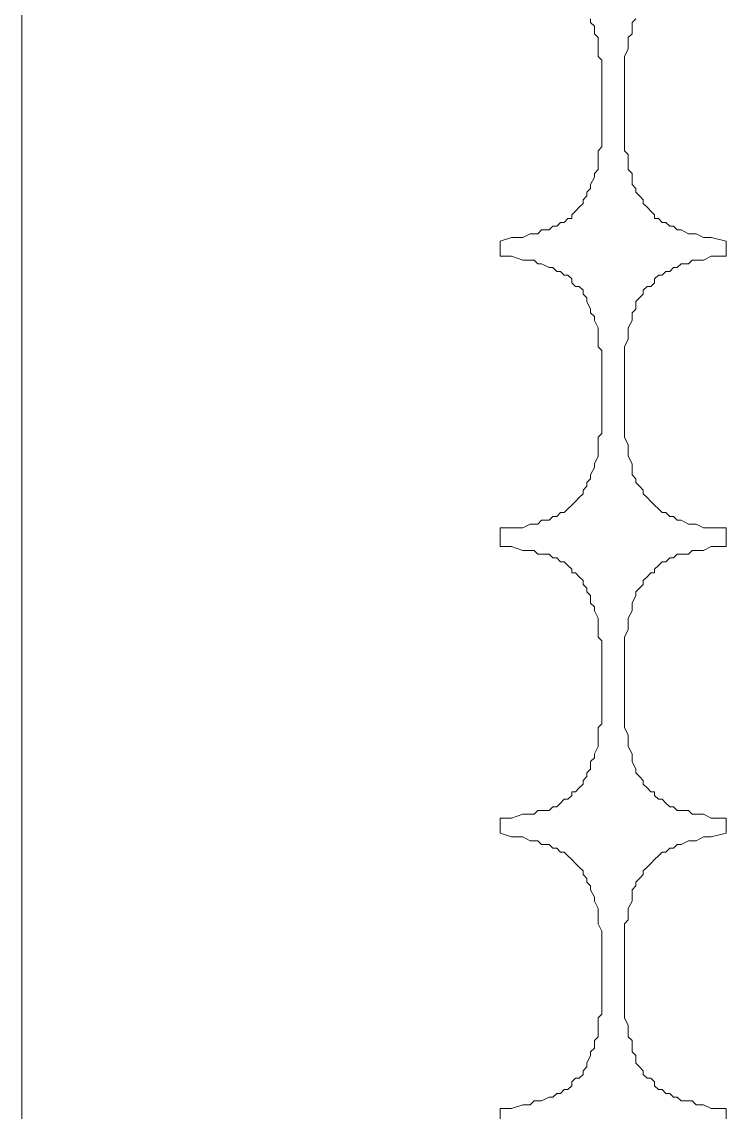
# Model space of a CAD drawing. Extents: x -66030 to 95157, y -13132 to 45879.
# Drawn here: x 20019 to 20750, y 26474 to 27603 of the extents above; entities that cross this region are included whole.
import ezdxf

# ---------------------------------------------------------------- set-up
doc = ezdxf.new("R2010")
doc.units = 0
doc.header["$LTSCALE"] = 100
doc.header["$MEASUREMENT"] = 0
doc.layers.get('0').update_dxf_attribs({"linetype": 'CONTINUOUS'})

msp = doc.modelspace()

# ---------------------------------------------------------------- linework, layer by layer
at = {"lineweight": 0}
for points in [[(20019.4, 26442.4), (20019.4, 26504.9), (20019.4, 27012.6), (20019.4, 27043.9), (20019.4, 27043.9), (20019.4, 27075.1), (20019.4, 27582.9), (20019.4, 27645.4)], [(20515.5, 26461.9), (20515.5, 26477.5), (20527.2, 26477.5), (20538.9, 26481.4), (20546.7, 26481.4), (20550.7, 26485.3), (20554.6, 26485.3), (20558.5, 26485.3), (20566.3, 26489.2), (20570.2, 26489.2), (20574.1, 26493.1), (20578, 26493.1), (20581.9, 26497), (20585.8, 26497), (20589.7, 26501), (20589.7, 26504.9), (20593.6, 26508.8), (20597.5, 26508.8), (20601.4, 26512.7), (20601.4, 26516.6), (20605.3, 26520.5), (20605.3, 26524.4), (20609.2, 26532.2), (20609.2, 26536.1), (20613.2, 26540), (20613.2, 26547.8), (20617.1, 26551.7), (20617.1, 26559.5), (20617.1, 26563.4), (20617.1, 26571.3), (20621, 26575.2), (20621, 26661.1), (20617.1, 26668.9), (20617.1, 26672.8), (20617.1, 26680.6), (20617.1, 26684.5), (20613.2, 26692.3), (20613.2, 26696.3), (20609.2, 26704.1), (20609.2, 26708), (20605.3, 26711.9), (20605.3, 26715.8), (20601.4, 26719.7), (20601.4, 26723.6), (20597.5, 26727.5), (20593.6, 26731.4), (20589.7, 26735.3), (20589.7, 26735.3), (20585.8, 26739.2), (20581.9, 26743.1), (20578, 26743.1), (20574.1, 26747), (20570.2, 26747), (20566.3, 26750.9), (20558.5, 26750.9), (20554.6, 26754.8), (20550.7, 26754.8), (20546.7, 26754.8), (20538.9, 26758.7), (20527.2, 26758.7), (20515.5, 26762.7), (20515.5, 26778.3), (20527.2, 26778.3), (20538.9, 26782.2), (20546.7, 26782.2), (20550.7, 26782.2), (20554.6, 26786.1), (20558.5, 26786.1), (20566.3, 26786.1), (20570.2, 26790), (20574.1, 26790), (20578, 26793.9), (20581.9, 26797.8), (20585.8, 26797.8), (20589.7, 26801.7), (20589.7, 26805.6), (20593.6, 26805.6), (20597.5, 26809.5), (20601.4, 26813.4), (20601.4, 26817.3), (20605.3, 26821.2), (20605.3, 26825.1), (20609.2, 26829.1), (20609.2, 26836.9), (20613.2, 26840.8), (20613.2, 26844.7), (20617.1, 26852.5), (20617.1, 26856.4), (20617.1, 26864.2), (20617.1, 26872), (20621, 26875.9), (20621, 26961.9), (20617.1, 26965.8), (20617.1, 26973.6), (20617.1, 26981.4), (20617.1, 26985.3), (20613.2, 26993.1), (20613.2, 26997), (20609.2, 27000.9), (20609.2, 27008.7), (20605.3, 27012.6), (20605.3, 27016.5), (20601.4, 27020.4), (20601.4, 27024.4), (20597.5, 27028.3), (20593.6, 27032.2), (20589.7, 27032.2), (20589.7, 27036.1), (20585.8, 27040), (20581.9, 27043.9), (20578, 27043.9), (20574.1, 27047.8), (20570.2, 27047.8), (20566.3, 27051.7), (20558.5, 27051.7), (20554.6, 27051.7), (20550.7, 27055.6), (20546.7, 27055.6), (20538.9, 27055.6), (20527.2, 27059.5), (20515.5, 27059.5), (20515.5, 27079), (20527.2, 27079), (20538.9, 27079), (20546.7, 27082.9), (20550.7, 27082.9), (20554.6, 27082.9), (20558.5, 27086.8), (20566.3, 27086.8), (20570.2, 27090.8), (20574.1, 27090.8), (20578, 27094.7), (20581.9, 27094.7), (20585.8, 27098.6), (20589.7, 27102.5), (20589.7, 27102.5), (20593.6, 27106.4), (20597.5, 27110.3), (20601.4, 27114.2), (20601.4, 27118.1), (20605.3, 27122), (20605.3, 27125.9), (20609.2, 27129.8), (20609.2, 27133.7), (20613.2, 27141.5), (20613.2, 27145.4), (20617.1, 27153.2), (20617.1, 27157.2), (20617.1, 27165), (20617.1, 27172.8), (20621, 27176.7), (20621, 27262.6), (20617.1, 27266.5), (20617.1, 27274.3), (20617.1, 27278.2), (20617.1, 27286.1), (20613.2, 27293.9), (20613.2, 27297.8), (20609.2, 27301.7), (20609.2, 27305.6), (20605.3, 27313.4), (20605.3, 27317.3), (20601.4, 27321.2), (20601.4, 27325.1), (20597.5, 27329), (20593.6, 27329), (20589.7, 27332.9), (20589.7, 27336.8), (20585.8, 27340.7), (20581.9, 27340.7), (20578, 27344.6), (20574.1, 27344.6), (20570.2, 27348.5), (20566.3, 27348.5), (20558.5, 27352.5), (20554.6, 27352.5), (20550.7, 27356.4), (20546.7, 27356.4), (20538.9, 27356.4), (20527.2, 27360.3), (20515.5, 27360.3), (20515.5, 27375.9), (20527.2, 27379.8), (20538.9, 27379.8), (20546.7, 27383.7), (20550.7, 27383.7), (20554.6, 27383.7), (20558.5, 27387.6), (20566.3, 27387.6), (20570.2, 27391.5), (20574.1, 27391.5), (20578, 27395.4), (20581.9, 27395.4), (20585.8, 27399.3), (20589.7, 27399.3), (20589.7, 27403.2), (20593.6, 27407.1), (20597.5, 27411), (20601.4, 27414.9), (20601.4, 27418.9), (20605.3, 27422.8), (20605.3, 27426.7), (20609.2, 27430.6), (20609.2, 27434.5), (20613.2, 27442.3), (20613.2, 27446.2), (20617.1, 27450.1), (20617.1, 27457.9), (20617.1, 27465.7), (20617.1, 27469.6), (20621, 27473.5), (20621, 27563.4), (20617.1, 27567.3), (20617.1, 27575.1), (20617.1, 27579), (20617.1, 27586.8), (20613.2, 27590.7), (20613.2, 27598.5), (20609.2, 27602.4), (20609.2, 27606.3)], [(20515.5, 26461.9), (20515.5, 26477.5), (20527.2, 26477.5), (20538.9, 26481.4), (20546.7, 26481.4), (20550.7, 26485.3), (20554.6, 26485.3), (20558.5, 26485.3), (20566.3, 26489.2), (20570.2, 26489.2), (20574.1, 26493.1), (20578, 26493.1), (20581.9, 26497), (20585.8, 26497), (20589.7, 26501), (20589.7, 26504.9), (20593.6, 26508.8), (20597.5, 26508.8), (20601.4, 26512.7), (20601.4, 26516.6), (20605.3, 26520.5), (20605.3, 26524.4), (20609.2, 26532.2), (20609.2, 26536.1), (20613.2, 26540), (20613.2, 26547.8), (20617.1, 26551.7), (20617.1, 26559.5), (20617.1, 26563.4), (20617.1, 26571.3), (20621, 26575.2), (20621, 26661.1), (20617.1, 26668.9), (20617.1, 26672.8), (20617.1, 26680.6), (20617.1, 26684.5), (20613.2, 26692.3), (20613.2, 26696.3), (20609.2, 26704.1), (20609.2, 26708), (20605.3, 26711.9), (20605.3, 26715.8), (20601.4, 26719.7), (20601.4, 26723.6), (20597.5, 26727.5), (20593.6, 26731.4), (20589.7, 26735.3), (20589.7, 26735.3), (20585.8, 26739.2), (20581.9, 26743.1), (20578, 26743.1), (20574.1, 26747), (20570.2, 26747), (20566.3, 26750.9), (20558.5, 26750.9), (20554.6, 26754.8), (20550.7, 26754.8), (20546.7, 26754.8), (20538.9, 26758.7), (20527.2, 26758.7), (20515.5, 26762.7), (20515.5, 26778.3), (20527.2, 26778.3), (20538.9, 26782.2), (20546.7, 26782.2), (20550.7, 26782.2), (20554.6, 26786.1), (20558.5, 26786.1), (20566.3, 26786.1), (20570.2, 26790), (20574.1, 26790), (20578, 26793.9), (20581.9, 26797.8), (20585.8, 26797.8), (20589.7, 26801.7), (20589.7, 26805.6), (20593.6, 26805.6), (20597.5, 26809.5), (20601.4, 26813.4), (20601.4, 26817.3), (20605.3, 26821.2), (20605.3, 26825.1), (20609.2, 26829.1), (20609.2, 26836.9), (20613.2, 26840.8), (20613.2, 26844.7), (20617.1, 26852.5), (20617.1, 26856.4), (20617.1, 26864.2), (20617.1, 26872), (20621, 26875.9), (20621, 26961.9), (20617.1, 26965.8), (20617.1, 26973.6), (20617.1, 26981.4), (20617.1, 26985.3), (20613.2, 26993.1), (20613.2, 26997), (20609.2, 27000.9), (20609.2, 27008.7), (20605.3, 27012.6), (20605.3, 27016.5), (20601.4, 27020.4), (20601.4, 27024.4), (20597.5, 27028.3), (20593.6, 27032.2), (20589.7, 27032.2), (20589.7, 27036.1), (20585.8, 27040), (20581.9, 27043.9), (20578, 27043.9), (20574.1, 27047.8), (20570.2, 27047.8), (20566.3, 27051.7), (20558.5, 27051.7), (20554.6, 27051.7), (20550.7, 27055.6), (20546.7, 27055.6), (20538.9, 27055.6), (20527.2, 27059.5), (20515.5, 27059.5), (20515.5, 27079), (20527.2, 27079), (20538.9, 27079), (20546.7, 27082.9), (20550.7, 27082.9), (20554.6, 27082.9), (20558.5, 27086.8), (20566.3, 27086.8), (20570.2, 27090.8), (20574.1, 27090.8), (20578, 27094.7), (20581.9, 27094.7), (20585.8, 27098.6), (20589.7, 27102.5), (20589.7, 27102.5), (20593.6, 27106.4), (20597.5, 27110.3), (20601.4, 27114.2), (20601.4, 27118.1), (20605.3, 27122), (20605.3, 27125.9), (20609.2, 27129.8), (20609.2, 27133.7), (20613.2, 27141.5), (20613.2, 27145.4), (20617.1, 27153.2), (20617.1, 27157.2), (20617.1, 27165), (20617.1, 27172.8), (20621, 27176.7), (20621, 27262.6), (20617.1, 27266.5), (20617.1, 27274.3), (20617.1, 27278.2), (20617.1, 27286.1), (20613.2, 27293.9), (20613.2, 27297.8), (20609.2, 27301.7), (20609.2, 27305.6), (20605.3, 27313.4), (20605.3, 27317.3), (20601.4, 27321.2), (20601.4, 27325.1), (20597.5, 27329), (20593.6, 27329), (20589.7, 27332.9), (20589.7, 27336.8), (20585.8, 27340.7), (20581.9, 27340.7), (20578, 27344.6), (20574.1, 27344.6), (20570.2, 27348.5), (20566.3, 27348.5), (20558.5, 27352.5), (20554.6, 27352.5), (20550.7, 27356.4), (20546.7, 27356.4), (20538.9, 27356.4), (20527.2, 27360.3), (20515.5, 27360.3), (20515.5, 27375.9), (20527.2, 27379.8), (20538.9, 27379.8), (20546.7, 27383.7), (20550.7, 27383.7), (20554.6, 27383.7), (20558.5, 27387.6), (20566.3, 27387.6), (20570.2, 27391.5), (20574.1, 27391.5), (20578, 27395.4), (20581.9, 27395.4), (20585.8, 27399.3), (20589.7, 27399.3), (20589.7, 27403.2), (20593.6, 27407.1), (20597.5, 27411), (20601.4, 27414.9), (20601.4, 27418.9), (20605.3, 27422.8), (20605.3, 27426.7), (20609.2, 27430.6), (20609.2, 27434.5), (20613.2, 27442.3), (20613.2, 27446.2), (20617.1, 27450.1), (20617.1, 27457.9), (20617.1, 27465.7), (20617.1, 27469.6), (20621, 27473.5), (20621, 27563.4), (20617.1, 27567.3), (20617.1, 27575.1), (20617.1, 27579), (20617.1, 27586.8), (20613.2, 27590.7), (20613.2, 27598.5), (20609.2, 27602.4), (20609.2, 27606.3)], [(20656.1, 27606.3), (20652.2, 27602.4), (20652.2, 27598.5), (20652.2, 27590.7), (20648.3, 27586.8), (20648.3, 27579), (20648.3, 27575.1), (20644.4, 27567.3), (20644.4, 27563.4), (20644.4, 27473.5), (20644.4, 27469.6), (20648.3, 27465.7), (20648.3, 27457.9), (20648.3, 27450.1), (20652.2, 27446.2), (20652.2, 27442.3), (20652.2, 27434.5), (20656.1, 27430.6), (20656.1, 27426.7), (20660, 27422.8), (20663.9, 27418.9), (20663.9, 27414.9), (20667.8, 27411), (20671.7, 27407.1), (20675.6, 27403.2), (20675.6, 27399.3), (20679.6, 27399.3), (20683.5, 27395.4), (20687.4, 27395.4), (20691.3, 27391.5), (20695.2, 27391.5), (20699.1, 27387.6), (20703, 27387.6), (20710.8, 27383.7), (20714.7, 27383.7), (20718.6, 27383.7), (20726.4, 27379.8), (20734.2, 27379.8), (20749.9, 27375.9), (20749.9, 27360.3), (20734.2, 27360.3), (20726.4, 27356.4), (20718.6, 27356.4), (20714.7, 27356.4), (20710.8, 27352.5), (20703, 27352.5), (20699.1, 27348.5), (20695.2, 27348.5), (20691.3, 27344.6), (20687.4, 27344.6), (20683.5, 27340.7), (20679.6, 27340.7), (20675.6, 27336.8), (20675.6, 27332.9), (20671.7, 27329), (20667.8, 27329), (20663.9, 27325.1), (20663.9, 27321.2), (20660, 27317.3), (20656.1, 27313.4), (20656.1, 27305.6), (20652.2, 27301.7), (20652.2, 27297.8), (20652.2, 27293.9), (20648.3, 27286.1), (20648.3, 27278.2), (20648.3, 27274.3), (20644.4, 27266.5), (20644.4, 27262.6), (20644.4, 27176.7), (20644.4, 27172.8), (20648.3, 27165), (20648.3, 27157.2), (20648.3, 27153.2), (20652.2, 27145.4), (20652.2, 27141.5), (20652.2, 27133.7), (20656.1, 27129.8), (20656.1, 27125.9), (20660, 27122), (20663.9, 27118.1), (20663.9, 27114.2), (20667.8, 27110.3), (20671.7, 27106.4), (20675.6, 27102.5), (20675.6, 27102.5), (20679.6, 27098.6), (20683.5, 27094.7), (20687.4, 27094.7), (20691.3, 27090.8), (20695.2, 27090.8), (20699.1, 27086.8), (20703, 27086.8), (20710.8, 27082.9), (20714.7, 27082.9), (20718.6, 27082.9), (20726.4, 27079), (20734.2, 27079), (20749.9, 27079), (20749.9, 27059.5), (20734.2, 27059.5), (20726.4, 27055.6), (20718.6, 27055.6), (20714.7, 27055.6), (20710.8, 27051.7), (20703, 27051.7), (20699.1, 27051.7), (20695.2, 27047.8), (20691.3, 27047.8), (20687.4, 27043.9), (20683.5, 27043.9), (20679.6, 27040), (20675.6, 27036.1), (20675.6, 27032.2), (20671.7, 27032.2), (20667.8, 27028.3), (20663.9, 27024.4), (20663.9, 27020.4), (20660, 27016.5), (20656.1, 27012.6), (20656.1, 27008.7), (20652.2, 27000.9), (20652.2, 26997), (20652.2, 26993.1), (20648.3, 26985.3), (20648.3, 26981.4), (20648.3, 26973.6), (20644.4, 26965.8), (20644.4, 26961.9), (20644.4, 26875.9), (20644.4, 26872), (20648.3, 26864.2), (20648.3, 26856.4), (20648.3, 26852.5), (20652.2, 26844.7), (20652.2, 26840.8), (20652.2, 26836.9), (20656.1, 26829.1), (20656.1, 26825.1), (20660, 26821.2), (20663.9, 26817.3), (20663.9, 26813.4), (20667.8, 26809.5), (20671.7, 26805.6), (20675.6, 26805.6), (20675.6, 26801.7), (20679.6, 26797.8), (20683.5, 26797.8), (20687.4, 26793.9), (20691.3, 26790), (20695.2, 26790), (20699.1, 26786.1), (20703, 26786.1), (20710.8, 26786.1), (20714.7, 26782.2), (20718.6, 26782.2), (20726.4, 26782.2), (20734.2, 26778.3), (20749.9, 26778.3), (20749.9, 26762.7), (20734.2, 26758.7), (20726.4, 26758.7), (20718.6, 26754.8), (20714.7, 26754.8), (20710.8, 26754.8), (20703, 26750.9), (20699.1, 26750.9), (20695.2, 26747), (20691.3, 26747), (20687.4, 26743.1), (20683.5, 26743.1), (20679.6, 26739.2), (20675.6, 26735.3), (20675.6, 26735.3), (20671.7, 26731.4), (20667.8, 26727.5), (20663.9, 26723.6), (20663.9, 26719.7), (20660, 26715.8), (20656.1, 26711.9), (20656.1, 26708), (20652.2, 26704.1), (20652.2, 26696.3), (20652.2, 26692.3), (20648.3, 26684.5), (20648.3, 26680.6), (20648.3, 26672.8), (20644.4, 26668.9), (20644.4, 26661.1), (20644.4, 26575.2), (20644.4, 26571.3), (20648.3, 26563.4), (20648.3, 26559.5), (20648.3, 26551.7), (20652.2, 26547.8), (20652.2, 26540), (20652.2, 26536.1), (20656.1, 26532.2), (20656.1, 26524.4), (20660, 26520.5), (20663.9, 26516.6), (20663.9, 26512.7), (20667.8, 26508.8), (20671.7, 26508.8), (20675.6, 26504.9), (20675.6, 26501), (20679.6, 26497), (20683.5, 26497), (20687.4, 26493.1), (20691.3, 26493.1), (20695.2, 26489.2), (20699.1, 26489.2), (20703, 26485.3), (20710.8, 26485.3), (20714.7, 26485.3), (20718.6, 26481.4), (20726.4, 26481.4), (20734.2, 26477.5), (20749.9, 26477.5), (20749.9, 26461.9)], [(20656.1, 27606.3), (20652.2, 27602.4), (20652.2, 27598.5), (20652.2, 27590.7), (20648.3, 27586.8), (20648.3, 27579), (20648.3, 27575.1), (20644.4, 27567.3), (20644.4, 27563.4), (20644.4, 27473.5), (20644.4, 27469.6), (20648.3, 27465.7), (20648.3, 27457.9), (20648.3, 27450.1), (20652.2, 27446.2), (20652.2, 27442.3), (20652.2, 27434.5), (20656.1, 27430.6), (20656.1, 27426.7), (20660, 27422.8), (20663.9, 27418.9), (20663.9, 27414.9), (20667.8, 27411), (20671.7, 27407.1), (20675.6, 27403.2), (20675.6, 27399.3), (20679.6, 27399.3), (20683.5, 27395.4), (20687.4, 27395.4), (20691.3, 27391.5), (20695.2, 27391.5), (20699.1, 27387.6), (20703, 27387.6), (20710.8, 27383.7), (20714.7, 27383.7), (20718.6, 27383.7), (20726.4, 27379.8), (20734.2, 27379.8), (20749.9, 27375.9), (20749.9, 27360.3), (20734.2, 27360.3), (20726.4, 27356.4), (20718.6, 27356.4), (20714.7, 27356.4), (20710.8, 27352.5), (20703, 27352.5), (20699.1, 27348.5), (20695.2, 27348.5), (20691.3, 27344.6), (20687.4, 27344.6), (20683.5, 27340.7), (20679.6, 27340.7), (20675.6, 27336.8), (20675.6, 27332.9), (20671.7, 27329), (20667.8, 27329), (20663.9, 27325.1), (20663.9, 27321.2), (20660, 27317.3), (20656.1, 27313.4), (20656.1, 27305.6), (20652.2, 27301.7), (20652.2, 27297.8), (20652.2, 27293.9), (20648.3, 27286.1), (20648.3, 27278.2), (20648.3, 27274.3), (20644.4, 27266.5), (20644.4, 27262.6), (20644.4, 27176.7), (20644.4, 27172.8), (20648.3, 27165), (20648.3, 27157.2), (20648.3, 27153.2), (20652.2, 27145.4), (20652.2, 27141.5), (20652.2, 27133.7), (20656.1, 27129.8), (20656.1, 27125.9), (20660, 27122), (20663.9, 27118.1), (20663.9, 27114.2), (20667.8, 27110.3), (20671.7, 27106.4), (20675.6, 27102.5), (20675.6, 27102.5), (20679.6, 27098.6), (20683.5, 27094.7), (20687.4, 27094.7), (20691.3, 27090.8), (20695.2, 27090.8), (20699.1, 27086.8), (20703, 27086.8), (20710.8, 27082.9), (20714.7, 27082.9), (20718.6, 27082.9), (20726.4, 27079), (20734.2, 27079), (20749.9, 27079), (20749.9, 27059.5), (20734.2, 27059.5), (20726.4, 27055.6), (20718.6, 27055.6), (20714.7, 27055.6), (20710.8, 27051.7), (20703, 27051.7), (20699.1, 27051.7), (20695.2, 27047.8), (20691.3, 27047.8), (20687.4, 27043.9), (20683.5, 27043.9), (20679.6, 27040), (20675.6, 27036.1), (20675.6, 27032.2), (20671.7, 27032.2), (20667.8, 27028.3), (20663.9, 27024.4), (20663.9, 27020.4), (20660, 27016.5), (20656.1, 27012.6), (20656.1, 27008.7), (20652.2, 27000.9), (20652.2, 26997), (20652.2, 26993.1), (20648.3, 26985.3), (20648.3, 26981.4), (20648.3, 26973.6), (20644.4, 26965.8), (20644.4, 26961.9), (20644.4, 26875.9), (20644.4, 26872), (20648.3, 26864.2), (20648.3, 26856.4), (20648.3, 26852.5), (20652.2, 26844.7), (20652.2, 26840.8), (20652.2, 26836.9), (20656.1, 26829.1), (20656.1, 26825.1), (20660, 26821.2), (20663.9, 26817.3), (20663.9, 26813.4), (20667.8, 26809.5), (20671.7, 26805.6), (20675.6, 26805.6), (20675.6, 26801.7), (20679.6, 26797.8), (20683.5, 26797.8), (20687.4, 26793.9), (20691.3, 26790), (20695.2, 26790), (20699.1, 26786.1), (20703, 26786.1), (20710.8, 26786.1), (20714.7, 26782.2), (20718.6, 26782.2), (20726.4, 26782.2), (20734.2, 26778.3), (20749.9, 26778.3), (20749.9, 26762.7), (20734.2, 26758.7), (20726.4, 26758.7), (20718.6, 26754.8), (20714.7, 26754.8), (20710.8, 26754.8), (20703, 26750.9), (20699.1, 26750.9), (20695.2, 26747), (20691.3, 26747), (20687.4, 26743.1), (20683.5, 26743.1), (20679.6, 26739.2), (20675.6, 26735.3), (20675.6, 26735.3), (20671.7, 26731.4), (20667.8, 26727.5), (20663.9, 26723.6), (20663.9, 26719.7), (20660, 26715.8), (20656.1, 26711.9), (20656.1, 26708), (20652.2, 26704.1), (20652.2, 26696.3), (20652.2, 26692.3), (20648.3, 26684.5), (20648.3, 26680.6), (20648.3, 26672.8), (20644.4, 26668.9), (20644.4, 26661.1), (20644.4, 26575.2), (20644.4, 26571.3), (20648.3, 26563.4), (20648.3, 26559.5), (20648.3, 26551.7), (20652.2, 26547.8), (20652.2, 26540), (20652.2, 26536.1), (20656.1, 26532.2), (20656.1, 26524.4), (20660, 26520.5), (20663.9, 26516.6), (20663.9, 26512.7), (20667.8, 26508.8), (20671.7, 26508.8), (20675.6, 26504.9), (20675.6, 26501), (20679.6, 26497), (20683.5, 26497), (20687.4, 26493.1), (20691.3, 26493.1), (20695.2, 26489.2), (20699.1, 26489.2), (20703, 26485.3), (20710.8, 26485.3), (20714.7, 26485.3), (20718.6, 26481.4), (20726.4, 26481.4), (20734.2, 26477.5), (20749.9, 26477.5), (20749.9, 26461.9)]]:
    msp.add_lwpolyline(points, dxfattribs=at)

doc.saveas('drawing.dxf')
